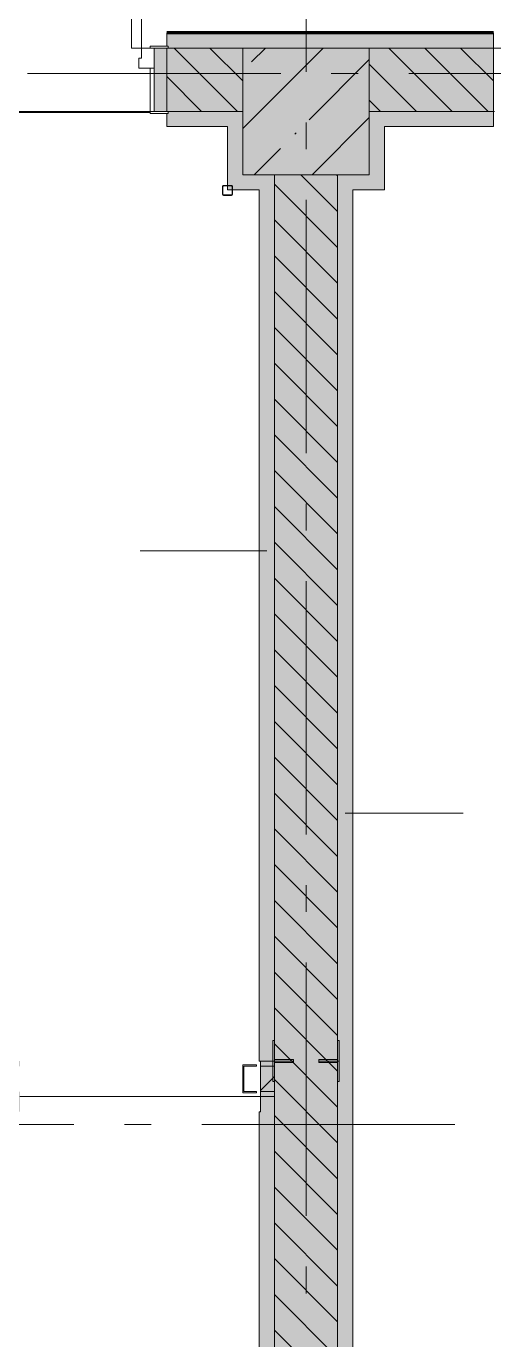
# Model space of a CAD drawing. Header units: millimetres. Extents: x -537608 to 253996, y -217170 to 186033.
# Drawn here: x -349066 to -347220, y 3699 to 8885 of the extents above; entities that cross this region are included whole.
import ezdxf

# ---------------------------------------------------------------- set-up
doc = ezdxf.new("R2010")
doc.units = ezdxf.units.MM
doc.layers.add('16) Лак 1.6м', color=160, linetype='Continuous', lineweight=90)
doc.layers.add('PDF _Геометрия', color=7, linetype='Continuous')
doc.layers.add('PDF _Сплошная заливка', color=7, linetype='Continuous', true_color=0xffffff)

msp = doc.modelspace()

# ---------------------------------------------------------------- hatches: boundary and pattern name
at = {"layer": 'PDF _Сплошная заливка', "true_color": 0xff7d7d, "transparency": 33554559}
h = msp.add_hatch(color=11, dxfattribs=at)
h.paths.add_polyline_path([(-342431.3634, 8799.3465), (-342431.3634, 8859.345), (-345456.3677, 8859.345), (-345456.3677, 8799.3465), (-343207.736, 8799.3465)], flags=0)
h.paths.add_polyline_path([(-347221.3684, 8799.3465), (-347221.3684, 8859.345), (-348511.367, 8859.345), (-348511.367, 8807.3447), (-348506.3721, 8807.3447), (-348506.3721, 8799.3465), (-347711.3722, 8799.3465)], flags=0)
h.paths.add_polyline_path([(-350796.3664, 8799.3465), (-349666.3667, 8799.6091), (-349666.3667, 8807.3447), (-349661.372, 8807.3447), (-349661.372, 8859.345), (-350801.3699, 8859.345), (-350801.3699, 8807.3447), (-350796.3664, 8807.3447)], flags=0)
h.paths.add_polyline_path([(-352611.3673, 8799.3465), (-351956.3697, 8799.3465), (-351956.3697, 8807.3447), (-351951.3662, 8807.3447), (-351951.3662, 8859.345), (-352821.3665, 8859.345), (-352821.3665, 8799.3465)], flags=0)
at = {"layer": 'PDF _Сплошная заливка', "transparency": 33554559}
h = msp.add_hatch(color=256, dxfattribs=at)
h.paths.add_polyline_path([(-345456.3677, 8549.3454), (-345211.3701, 8549.3454), (-345211.3701, 8799.3465), (-345454.3698, 8795.3463), (-345456.3677, 8551.3454)], flags=0)
h.paths.add_polyline_path([(-348511.367, 8549.3454), (-348211.3657, 8549.3454), (-348211.3657, 8799.3465), (-348511.367, 8797.9513)], flags=0)
h.paths.add_polyline_path([(-347397.6265, 8549.3454), (-347221.3684, 8549.3454), (-347221.3684, 8799.3465), (-347711.3722, 8797.9513), (-347711.3722, 8549.3454)], flags=0)
h.paths.add_polyline_path([(-350796.3664, 8549.3454), (-349661.372, 8549.3454), (-349661.372, 8799.3465), (-350801.3699, 8797.9513), (-350801.3699, 8549.3454)], flags=0)
h.paths.add_polyline_path([(-352101.3668, 8549.3454), (-351951.3662, 8549.3454), (-351951.3662, 8799.3465), (-352611.3673, 8797.9513), (-352611.3673, 8549.3454), (-352201.3673, 8549.3454)], flags=0)
for points in [[(-348211.3657, 8299.3443), (-347711.3722, 8299.3443), (-347711.3722, 8799.3465), (-348211.3657, 8797.9513), (-348211.3657, 8549.3454)], [(-348086.3652, 1299.3446), (-347836.3727, 1299.3446), (-347836.3727, 8299.3443), (-348086.3652, 8299.3443), (-348086.3652, 1678.1138)]]:
    msp.add_hatch(color=256, dxfattribs=at).paths.add_polyline_path(points)
at = {"layer": 'PDF _Сплошная заливка', "true_color": 0x2254ff, "transparency": 33554559}
h = msp.add_hatch(color=160, dxfattribs=at)
h.paths.add_polyline_path([(-348271.3729, 8489.3447), (-348211.3657, 8489.3447), (-348211.3657, 8549.3454), (-348506.3721, 8548.0945), (-348506.3721, 8541.345), (-348511.367, 8541.345), (-348511.367, 8489.3447), (-348506.3721, 8489.3447)], flags=0)
h.paths.add_polyline_path([(-349666.3667, 8489.3447), (-349661.372, 8489.3447), (-349661.372, 8541.345), (-349666.3667, 8541.345), (-349666.3667, 8549.3454), (-349981.3698, 8549.3454), (-349981.3698, 8489.3447), (-349911.5538, 8489.3447)], flags=0)
at = {"layer": 'PDF _Сплошная заливка', "true_color": 0xff7d7d, "transparency": 33554559}
h = msp.add_hatch(color=11, dxfattribs=at)
h.paths.add_polyline_path([(-345391.3658, 8489.3447), (-345331.3672, 8489.3447), (-345331.3672, 8549.3454), (-345456.3677, 8549.3454), (-345456.3677, 8489.3447)], flags=0)
h.paths.add_polyline_path([(-347711.3722, 8489.3447), (-347221.3684, 8489.3447), (-347221.3684, 8549.3454), (-347711.3722, 8549.3454)], flags=0)
at = {"layer": 'PDF _Сплошная заливка', "true_color": 0x2254ff, "transparency": 33554559}
for points in [[(-348146.3723, 8239.3458), (-348086.3652, 8239.3458), (-348086.3652, 8299.3443), (-348211.3657, 8299.3443), (-348211.3657, 8239.3458)], [(-348146.3723, 1299.3446), (-348086.3652, 1299.3446), (-348086.3652, 4599.3436), (-348146.3723, 4599.3436), (-348146.3723, 1359.3452)]]:
    msp.add_hatch(color=160, dxfattribs=at).paths.add_polyline_path(points)
at = {"layer": 'PDF _Сплошная заливка', "true_color": 0xff7d7d, "transparency": 33554559}
msp.add_hatch(color=11, dxfattribs=at).paths.add_polyline_path([(-347776.3656, 1359.3452), (-347776.3656, 8299.3443), (-347836.3727, 8299.3443), (-347836.3727, 1359.3452), (-347816.6086, 1359.3452)])
at = {"layer": 'PDF _Сплошная заливка', "transparency": 33554559}
h = msp.add_hatch(color=256, dxfattribs=at)
h.paths.add_polyline_path([(-349911.5538, 4779.3435), (-349091.3729, 4779.3435), (-349091.3729, 4799.3445), (-350001.3665, 4799.3445), (-350001.3665, 4779.3435)], flags=0)
h.paths.add_polyline_path([(-348141.3688, 4779.3435), (-348086.3652, 4779.3435), (-348086.3652, 4799.3445), (-348141.3688, 4799.3445)], flags=0)
h = msp.add_hatch(color=256, dxfattribs=at)
h.paths.add_polyline_path([(-349911.5538, 4659.3443), (-349091.3729, 4659.3443), (-349091.3729, 4679.3452), (-350041.3684, 4679.3452), (-350041.3684, 4659.3443)], flags=0)
h.paths.add_polyline_path([(-348141.3688, 4659.3443), (-348086.3652, 4659.3443), (-348086.3652, 4679.3452), (-348141.3688, 4679.3452)], flags=0)
at = {"layer": 'PDF _Сплошная заливка', "true_color": 0x2254ff, "transparency": 33554559}
h = msp.add_hatch(color=160, dxfattribs=at)
h.paths.add_polyline_path([(-348086.3652, 4599.3436), (-348086.3652, 4659.3443), (-348141.3688, 4659.3443), (-348141.3688, 4599.3436)], flags=0)
h.paths.add_polyline_path([(-349091.3729, 4599.3436), (-349091.3729, 4659.3443), (-352081.3702, 4659.3443), (-352081.3702, 4599.3436), (-349911.5538, 4599.3436)], flags=0)

# ---------------------------------------------------------------- linework, layer by layer
at = {"layer": '16) Лак 1.6м'}
msp.add_line((-347221.3684, 8859.345), (-348511.367, 8859.345), dxfattribs=at)
at = {"layer": 'PDF _Геометрия', "lineweight": 9}
for p, q in [((-348651.3693, 9749.3462), (-348651.3693, 8799.3465)), ((-348611.3675, 8799.3465), (-348611.3675, 9749.3462)), ((-348511.367, 8859.345), (-348511.367, 8807.3447)), ((-347221.3684, 8799.3465), (-347221.3684, 8859.345)), ((-348651.3693, 8799.3465), (-348611.3675, 8799.3465)), ((-348611.3675, 8799.3465), (-348611.3675, 8759.3445)), ((-348561.3672, 8799.3465), (-348611.3675, 8799.3465)), ((-348506.3721, 8807.3447), (-348576.369, 8807.3447)), ((-348576.369, 8807.3447), (-348576.369, 8799.3465)), ((-348561.3672, 8799.3465), (-348576.369, 8799.3465)), ((-348576.369, 8799.3465), (-348576.369, 8798.3453)), ((-348576.369, 8799.3465), (-348506.3721, 8799.3465)), ((-348576.369, 8798.3453), (-348561.3672, 8798.3453)), ((-348561.3672, 8719.3448), (-348561.3672, 8799.3465)), ((-348511.367, 8799.3465), (-348561.3672, 8799.3465)), ((-348561.3672, 8799.3465), (-348561.3672, 8549.3454)), ((-348561.3672, 8798.3453), (-348561.3672, 8799.3465)), ((-348511.367, 8549.3454), (-348511.367, 8799.3465)), ((-348506.3721, 8799.3465), (-348506.3721, 8807.3447)), ((-348211.3657, 8799.3465), (-348506.3721, 8799.3465)), ((-348506.3721, 8799.3465), (-348211.3657, 8799.3465)), ((-348232.2408, 8549.3454), (-348482.2418, 8799.3465)), ((-348211.3657, 8669.8979), (-348340.8186, 8799.3465)), ((-348211.3657, 8481.8072), (-347893.8308, 8799.3465)), ((-347711.3722, 8799.3465), (-348211.3657, 8799.3465)), ((-348211.3657, 8799.3465), (-348211.3657, 8549.3454)), ((-348211.3657, 8549.3454), (-348211.3657, 8799.3465)), ((-348211.3657, 8799.3465), (-347711.3722, 8799.3465)), ((-348176.7118, 8744.5645), (-348121.932, 8799.3465)), ((-347711.3722, 8549.3454), (-347711.3722, 8799.3465)), ((-347221.3684, 8799.3465), (-347711.3722, 8799.3465)), ((-347711.3722, 8799.3465), (-347711.3722, 8549.3454)), ((-347711.3722, 8799.3465), (-347221.3684, 8799.3465)), ((-347383.7097, 8549.3454), (-347633.7108, 8799.3465)), ((-347242.2865, 8549.3454), (-347492.2876, 8799.3465)), ((-347221.3684, 8669.8484), (-347350.8643, 8799.3465)), ((-347221.3684, 8549.3454), (-347221.3684, 8799.3465)), ((-348611.3675, 8759.3445), (-348621.3657, 8759.3445)), ((-348621.3657, 8759.3445), (-348621.3657, 8719.3448)), ((-348621.3657, 8719.3448), (-348561.3672, 8719.3448)), ((-348561.3672, 8719.3448), (-348576.369, 8719.3448)), ((-348576.369, 8719.3448), (-348576.369, 8549.3454)), ((-348561.3672, 8549.3454), (-348561.3672, 8719.3448)), ((-347948.6106, 8516.4655), (-347711.3722, 8753.7081)), ((-347525.133, 8549.3454), (-347711.3722, 8735.5824)), ((-348373.6554, 8549.3454), (-348511.367, 8687.0548)), ((-347666.5563, 8549.3454), (-347711.3722, 8594.1612)), ((-348576.369, 8549.3454), (-348561.3672, 8549.3454)), ((-348506.3721, 8549.3454), (-348576.369, 8549.3454)), ((-348576.369, 8549.3454), (-348576.369, 8541.345)), ((-348576.369, 8541.345), (-348506.3721, 8541.345)), ((-348561.3672, 8549.3454), (-348511.367, 8549.3454)), ((-348511.367, 8541.345), (-348511.367, 8489.3447)), ((-348506.3721, 8541.345), (-348506.3721, 8549.3454)), ((-348211.3657, 8549.3454), (-348506.3721, 8549.3454)), ((-348506.3721, 8549.3454), (-348211.3657, 8549.3454)), ((-348211.3657, 8549.3454), (-348211.3657, 8299.3443)), ((-348211.3657, 8489.3447), (-348211.3657, 8549.3454)), ((-347937.6305, 8299.3443), (-347711.3722, 8525.6112)), ((-347711.3722, 8299.3443), (-347711.3722, 8549.3454)), ((-347711.3722, 8549.3454), (-347221.3684, 8549.3454)), ((-347221.3684, 8549.3454), (-347711.3722, 8549.3454)), ((-347711.3722, 8549.3454), (-347711.3722, 8489.3447)), ((-347221.3684, 8489.3447), (-347221.3684, 8549.3454)), ((-348511.367, 8489.3447), (-348271.3729, 8489.3447)), ((-348271.3729, 8489.3447), (-348271.3729, 8239.3458)), ((-348211.3657, 8299.3443), (-348211.3657, 8489.3447)), ((-348005.638, 8459.4423), (-348000.8929, 8464.1831)), ((-347711.3722, 8489.3447), (-347711.3722, 8299.3443)), ((-347651.3651, 8299.3443), (-347651.3651, 8489.3447)), ((-347651.3651, 8489.3447), (-347221.3684, 8489.3447)), ((-348165.7317, 8299.3443), (-348062.6569, 8402.417)), ((-348211.3657, 8299.3443), (-347711.3722, 8299.3443)), ((-348086.3652, 8299.3443), (-348211.3657, 8299.3443)), ((-348086.3652, 8239.3458), (-348086.3652, 8299.3443)), ((-347836.3727, 8299.3443), (-348086.3652, 8299.3443)), ((-348086.3652, 8299.3443), (-348086.3652, 8239.3458)), ((-347836.3727, 8153.4773), (-347982.2397, 8299.3443)), ((-347836.3727, 8294.8985), (-347840.8164, 8299.3443)), ((-347776.3656, 8299.3443), (-347836.3727, 8299.3443)), ((-347836.3727, 8299.3443), (-347836.3727, 1359.3452)), ((-347836.3727, 1359.3452), (-347836.3727, 8299.3443)), ((-347711.3722, 8299.3443), (-347776.3656, 8299.3443)), ((-347651.3651, 8239.3458), (-347651.3651, 8299.3443)), ((-348290.1983, 8256.0591), (-348291.3695, 8253.2302)), ((-348291.3695, 8253.2302), (-348291.3695, 8221.2308)), ((-348287.365, 8257.2304), (-348290.1983, 8256.0591)), ((-348289.3716, 8253.2302), (-348288.786, 8254.6446)), ((-348289.3716, 8221.2308), (-348289.3716, 8253.2302)), ((-348288.786, 8254.6446), (-348287.365, 8255.2303)), ((-348255.3721, 8257.2304), (-348287.365, 8257.2304)), ((-348287.365, 8255.2303), (-348255.3721, 8255.2303)), ((-348252.5388, 8256.0591), (-348255.3721, 8257.2304)), ((-348255.3721, 8255.2303), (-348253.9512, 8254.6446)), ((-348253.9512, 8254.6446), (-348253.3656, 8253.2302)), ((-348253.3656, 8253.2302), (-348253.3656, 8221.2308)), ((-348251.3676, 8253.2302), (-348252.5388, 8256.0591)), ((-348251.3676, 8221.2308), (-348251.3676, 8253.2302)), ((-347836.3727, 8012.0541), (-348086.3652, 8262.0551)), ((-348291.3695, 8221.2308), (-348290.1983, 8218.4019)), ((-348290.1983, 8218.4019), (-348287.365, 8217.2306)), ((-348288.786, 8219.8164), (-348289.3716, 8221.2308)), ((-348287.365, 8219.2307), (-348288.786, 8219.8164)), ((-348255.3721, 8219.2307), (-348287.365, 8219.2307)), ((-348287.365, 8217.2306), (-348255.3721, 8217.2306)), ((-348271.3729, 8239.3458), (-348211.3657, 8239.3458)), ((-348253.9512, 8219.8164), (-348255.3721, 8219.2307)), ((-348255.3721, 8217.2306), (-348252.5388, 8218.4019)), ((-348253.3656, 8221.2308), (-348253.9512, 8219.8164)), ((-348252.5388, 8218.4019), (-348251.3676, 8221.2308)), ((-348211.3657, 8239.3458), (-348146.3723, 8239.3458)), ((-348146.3723, 8239.3458), (-348146.3723, 4799.2583)), ((-348086.3652, 4799.2583), (-348086.3652, 8239.3458)), ((-348086.3652, 8239.3458), (-348086.3652, 4799.2583)), ((-347776.3656, 1359.3452), (-347776.3656, 8239.3458)), ((-347776.3656, 8239.3458), (-347651.3651, 8239.3458)), ((-347836.3727, 7870.633), (-348086.3652, 8120.634)), ((-347836.3727, 7729.2118), (-348086.3652, 7979.2129)), ((-347836.3727, 7587.7907), (-348086.3652, 7837.7918)), ((-347836.3727, 7446.3696), (-348086.3652, 7696.3685)), ((-347836.3727, 7304.9485), (-348086.3652, 7554.9474)), ((-347836.3727, 7163.5274), (-348086.3652, 7413.5262)), ((-347836.3727, 7022.1063), (-348086.3652, 7272.1051)), ((-347836.3727, 6880.683), (-348086.3652, 7130.684)), ((-347836.3727, 6739.2619), (-348086.3652, 6989.2629)), ((-347836.3727, 6597.8408), (-348086.3652, 6847.8418)), ((-348116.3688, 6814.4969), (-348616.3709, 6814.4969)), ((-347836.3727, 6456.4197), (-348086.3652, 6706.4207)), ((-347836.3727, 6314.9985), (-348086.3652, 6564.9974)), ((-347836.3727, 6173.5774), (-348086.3652, 6423.5763)), ((-347836.3727, 6032.1563), (-348086.3652, 6282.1552)), ((-347836.3727, 5890.7352), (-348086.3652, 6140.7341)), ((-347836.3727, 5749.3119), (-348086.3652, 5999.3129)), ((-347836.3727, 5607.8908), (-348086.3652, 5857.8918)), ((-347806.3692, 5778.3983), (-347340.2201, 5778.3983)), ((-347836.3727, 5466.4697), (-348086.3652, 5716.4707)), ((-347836.3727, 5325.0485), (-348086.3652, 5575.0496)), ((-347836.3727, 5183.6274), (-348086.3652, 5433.6263)), ((-347836.3727, 5042.2063), (-348086.3652, 5292.2052)), ((-347836.3727, 4900.7852), (-348086.3652, 5150.7841)), ((-347836.3727, 4759.364), (-348086.3652, 5009.363)), ((-347836.3727, 4617.9408), (-348086.3652, 4867.9419)), ((-348146.3723, 4799.2583), (-348086.3652, 4799.2583)), ((-348086.3652, 4799.3445), (-348141.3688, 4799.3445)), ((-348141.3688, 4799.3445), (-348141.3688, 4779.3435)), ((-348141.3688, 4779.3435), (-348141.3688, 4679.3452)), ((-348086.3652, 4779.3435), (-348141.3688, 4779.3435)), ((-348086.3652, 4779.3435), (-348086.3652, 4799.3445)), ((-348086.3652, 4679.3452), (-348086.3652, 4779.3435)), ((-348141.3688, 4683.3389), (-348086.3652, 4738.3383)), ((-347836.3727, 4476.5196), (-348086.3652, 4726.5208)), ((-348141.3688, 4679.3452), (-348141.3688, 4659.3443)), ((-348086.3652, 4679.3452), (-348141.3688, 4679.3452)), ((-348086.3652, 4659.3443), (-348086.3652, 4679.3452)), ((-348141.3688, 4659.3443), (-348086.3652, 4659.3443)), ((-348086.3652, 4659.3443), (-348141.3688, 4659.3443)), ((-348141.3688, 4659.3443), (-348141.3688, 4599.3436)), ((-348086.3652, 4599.3436), (-348086.3652, 4659.3443)), ((-348086.3652, 4659.3443), (-348086.3652, 1299.3446)), ((-348141.3688, 4599.3436), (-348146.3723, 4599.3436)), ((-348146.3723, 4599.3436), (-348146.3723, 1359.3452)), ((-348086.3652, 1299.3446), (-348086.3652, 4599.3436)), ((-347836.3727, 4335.0985), (-348086.3652, 4585.0996)), ((-347836.3727, 4193.6774), (-348086.3652, 4443.6785)), ((-347836.3727, 4052.2563), (-348086.3652, 4302.2574)), ((-347836.3727, 3910.8352), (-348086.3652, 4160.8363)), ((-347836.3727, 3769.4141), (-348086.3652, 4019.413)), ((-347836.3727, 3627.9929), (-348086.3652, 3877.9919)), ((-347836.3727, 3486.5718), (-348086.3652, 3736.5708))]:
    msp.add_line(p, q, dxfattribs=at)
at = {"layer": 'PDF _Геометрия', "color": 253, "lineweight": 9, "true_color": 0xaaaaaa}
for p, q in [((-347961.3647, 9705.68), (-347961.3647, 8705.68)), ((-348061.4684, 8699.346), (-349061.4641, 8699.346)), ((-347755.6283, 8699.346), (-347861.4676, 8699.346)), ((-346555.6318, 8699.346), (-347555.6361, 8699.346)), ((-347961.3647, 8505.6792), (-347961.3647, 8399.8463)), ((-347566.3664, 8549.3454), (-347558.366, 8549.3454)), ((-347961.3647, 8199.8455), (-347961.3647, 7199.8456)), ((-347961.3647, 6999.8468), (-347961.3647, 6894.0119)), ((-347961.3647, 6694.0132), (-347961.3647, 5694.0132)), ((-347961.3647, 5494.0124), (-347961.3647, 5388.1796)), ((-347961.3647, 5188.1788), (-347961.3647, 4188.1788)), ((-348878.8763, 4549.3433), (-349878.872, 4549.3433)), ((-348573.0363, 4549.3433), (-348678.8755, 4549.3433)), ((-347373.0397, 4549.3433), (-348373.0354, 4549.3433)), ((-347961.3647, 3988.1801), (-347961.3647, 3882.3452))]:
    msp.add_line(p, q, dxfattribs=at)
at = {"layer": 'PDF _Геометрия', "color": 9, "lineweight": 9, "true_color": 0xc0c0c0}
for p, q in [((-347221.3684, 8799.3465), (-347106.3662, 8799.3465)), ((-348576.369, 8549.3454), (-349596.3699, 8549.3454)), ((-349596.3699, 8545.3452), (-348576.369, 8545.3452)), ((-347216.3649, 8549.3454), (-347221.3684, 8549.3454)), ((-348141.3688, 4659.3443), (-349091.3729, 4659.3443)), ((-349091.3729, 4659.3443), (-348141.3688, 4659.3443))]:
    msp.add_line(p, q, dxfattribs=at)
at = {"layer": 'PDF _Геометрия', "color": 253, "lineweight": 20, "true_color": 0xaaaaaa}
for p, q in [((-348086.3652, 4880.2567), (-348092.3676, 4880.2567)), ((-348092.3676, 4880.2567), (-348092.3676, 4799.2583)), ((-348086.3652, 4805.2564), (-348086.3652, 4880.2567)), ((-347830.3703, 4880.2567), (-347836.3727, 4880.2567)), ((-347836.3727, 4880.2567), (-347836.3727, 4805.2564)), ((-347830.3703, 4799.2583), (-347830.3703, 4880.2567)), ((-348156.3707, 4784.3448), (-348211.3657, 4784.3448)), ((-348211.3657, 4784.3448), (-348211.3657, 4674.3439)), ((-348206.3709, 4679.3452), (-348206.3709, 4779.3435)), ((-348206.3709, 4779.3435), (-348156.3707, 4779.3435)), ((-348156.3707, 4779.3435), (-348156.3707, 4784.3448)), ((-348011.3649, 4799.2583), (-348092.3676, 4799.2583)), ((-348092.3676, 4799.2583), (-348092.3676, 4718.2577)), ((-348092.3676, 4799.2583), (-348011.3649, 4799.2583)), ((-348011.3649, 4805.2564), (-348086.3652, 4805.2564)), ((-348086.3652, 4718.2577), (-348086.3652, 4793.258)), ((-348086.3652, 4793.258), (-348011.3649, 4793.258)), ((-348011.3649, 4799.2583), (-348011.3649, 4805.2564)), ((-348011.3649, 4793.258), (-348011.3649, 4799.2583)), ((-347836.3727, 4805.2564), (-347911.3644, 4805.2564)), ((-347911.3644, 4805.2564), (-347911.3644, 4799.2583)), ((-347830.3703, 4799.2583), (-347911.3644, 4799.2583)), ((-347911.3644, 4799.2583), (-347911.3644, 4793.258)), ((-347911.3644, 4799.2583), (-347830.3703, 4799.2583)), ((-347911.3644, 4793.258), (-347836.3727, 4793.258)), ((-347836.3727, 4793.258), (-347836.3727, 4718.2577)), ((-347830.3703, 4718.2577), (-347830.3703, 4799.2583)), ((-348211.3657, 4674.3439), (-348156.3707, 4674.3439)), ((-348156.3707, 4679.3452), (-348206.3709, 4679.3452)), ((-348156.3707, 4674.3439), (-348156.3707, 4679.3452)), ((-348092.3676, 4718.2577), (-348086.3652, 4718.2577)), ((-347836.3727, 4718.2577), (-347830.3703, 4718.2577))]:
    msp.add_line(p, q, dxfattribs=at)
at = {"layer": 'PDF _Сплошная заливка', "color": 7, "lineweight": 35, "true_color": 0xf4f4f4, "transparency": 33554559}
msp.add_solid([(-348511.367, 8549.3454), (-348511.367, 8799.3465), (-348561.3672, 8549.3454), (-348561.3672, 8797.9513)], dxfattribs=at)
at = {"layer": 'PDF _Сплошная заливка', "color": 160, "lineweight": 35, "true_color": 0x2254ff, "transparency": 33554559}
for points in [[(-348271.3729, 8239.3458), (-348211.3657, 8239.3458), (-348271.3729, 8489.3447), (-348211.3657, 8489.3447)], [(-348086.3652, 4799.2583), (-348086.3652, 8239.3458), (-348146.3723, 4799.2583), (-348146.3723, 8239.3458)]]:
    msp.add_solid(points, dxfattribs=at)
at = {"layer": 'PDF _Сплошная заливка', "color": 11, "lineweight": 35, "true_color": 0xff7d7d, "transparency": 33554559}
for points in [[(-347651.3651, 8299.3443), (-347651.3651, 8489.3447), (-347711.3722, 8299.3443), (-347711.3722, 8489.3447)], [(-347776.3656, 8239.3458), (-347651.3651, 8239.3458), (-347776.3656, 8299.3443), (-347651.3651, 8299.3443)]]:
    msp.add_solid(points, dxfattribs=at)
at = {"layer": 'PDF _Сплошная заливка', "lineweight": 35, "transparency": 33554559}
msp.add_solid([(-348086.3652, 4679.3452), (-348086.3652, 4779.3435), (-348141.3688, 4679.3452), (-348141.3688, 4779.3435)], dxfattribs=at)

doc.saveas('drawing.dxf')
